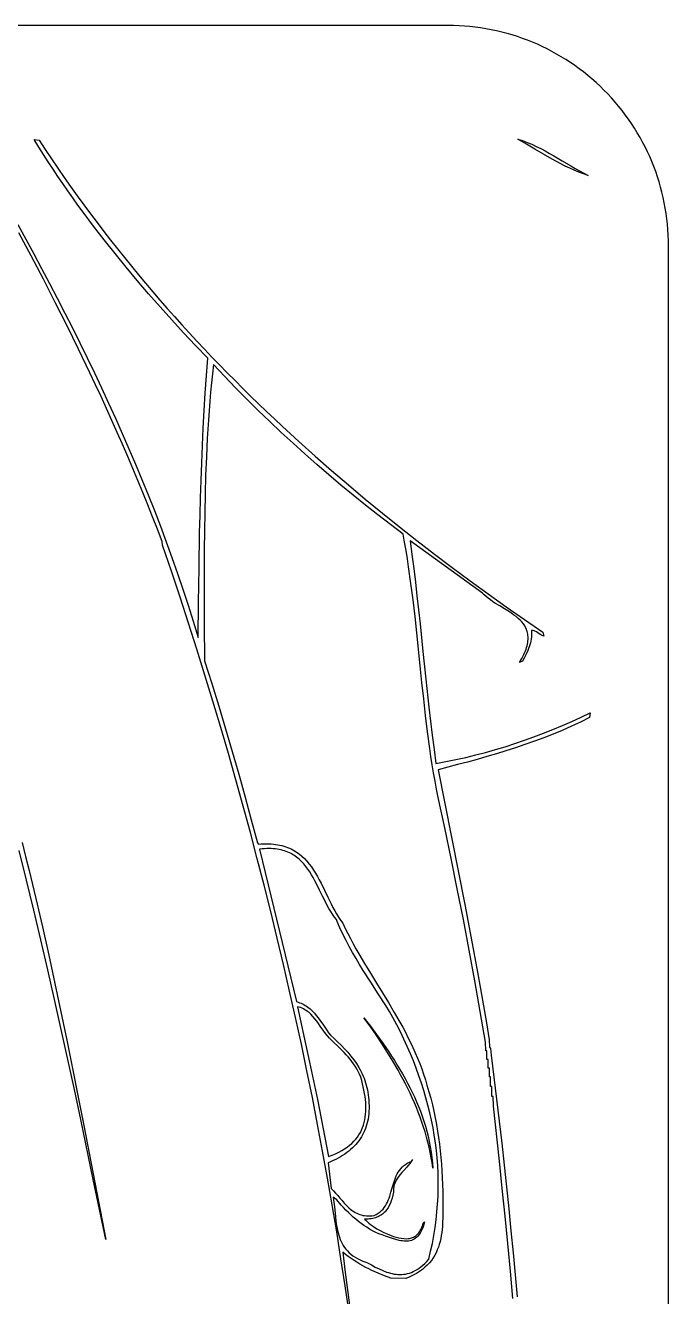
# Model space of a CAD drawing. Header units: metres. Extents: x 0 to 50, y -0.1 to 49.9.
# Drawn here: x 35.42 to 50, y 21.12 to 49.94 of the extents above; entities that cross this region are included whole.
import ezdxf

# ---------------------------------------------------------------- set-up
doc = ezdxf.new("R2010")
doc.units = ezdxf.units.M

msp = doc.modelspace()

# ---------------------------------------------------------------- linework, layer by layer
for points in [[(50, 4.937266), (50, 44.937266), (50, 44.937266), (49.99846, 45.061419), (49.993855, 45.185202), (49.986206, 45.308564), (49.975533, 45.431455), (49.961859, 45.553822), (49.945205, 45.675615), (49.925591, 45.796782), (49.903039, 45.917273), (49.87757, 46.037035), (49.849205, 46.156018), (49.817966, 46.274171), (49.783874, 46.391442), (49.74695, 46.50778), (49.707215, 46.623133), (49.66469, 46.737452), (49.619398, 46.850683), (49.571358, 46.962777), (49.520592, 47.073682), (49.467121, 47.183346), (49.410967, 47.291718), (49.352151, 47.398748), (49.290694, 47.504384), (49.226617, 47.608575), (49.159941, 47.711269), (49.090688, 47.812415), (49.018879, 47.911962), (48.944535, 48.00986), (48.867677, 48.106055), (48.788327, 48.200499), (48.706506, 48.293138), (48.622234, 48.383922), (48.535534, 48.4728), (48.535534, 48.4728), (48.446656, 48.5595), (48.355872, 48.643772), (48.263232, 48.725593), (48.168789, 48.804944), (48.072593, 48.881801), (47.974696, 48.956145), (47.875149, 49.027954), (47.774003, 49.097207), (47.671308, 49.163883), (47.567118, 49.22796), (47.461482, 49.289417), (47.354452, 49.348234), (47.24608, 49.404387), (47.136415, 49.457858), (47.025511, 49.508624), (46.913417, 49.556664), (46.800186, 49.601957), (46.685867, 49.644481), (46.570514, 49.684216), (46.454176, 49.72114), (46.336905, 49.755232), (46.218752, 49.786471), (46.099769, 49.814836), (45.980007, 49.840305), (45.859516, 49.862857), (45.738349, 49.882471), (45.616556, 49.899125), (45.494189, 49.912799), (45.371298, 49.923472), (45.247936, 49.931121), (45.124153, 49.935726), (45, 49.937266), (5, 49.937266)], [(35.240749, 45.42149), (35.423216, 45.089504), (35.604021, 44.756737), (35.783079, 44.423149), (35.960304, 44.088697), (36.13561, 43.75334), (36.308911, 43.417037), (36.480122, 43.079745), (36.649155, 42.741424), (36.815926, 42.402031), (36.980347, 42.061525), (37.142334, 41.719865), (37.3018, 41.377009), (37.458659, 41.032915), (37.612825, 40.687541), (37.764213, 40.340847), (37.912736, 39.99279), (38.058308, 39.64333), (38.200844, 39.292423), (38.340256, 38.94003), (38.476461, 38.586108), (38.60937, 38.230615), (38.738899, 37.87351), (38.864962, 37.514752), (38.987472, 37.154299), (39.106343, 36.792109), (39.22149, 36.42814), (39.332827, 36.062352), (39.332827, 36.062352), (39.341656, 36.853147), (39.352545, 37.644246), (39.367073, 38.435574), (39.376196, 38.831299), (39.386821, 39.227053), (39.399147, 39.622826), (39.41337, 40.018607), (39.429689, 40.414389), (39.4483, 40.810161), (39.469403, 41.205913), (39.493193, 41.601636), (39.519869, 41.997321), (39.549628, 42.392958), (39.549628, 42.392958), (39.275448, 42.679974), (39.004233, 42.969429), (38.73615, 43.261448), (38.471367, 43.556158), (38.21005, 43.853686), (37.952366, 44.154158), (37.698483, 44.457699), (37.448568, 44.764438), (37.202787, 45.0745), (36.961309, 45.388011), (36.724299, 45.705098), (36.607523, 45.865022), (36.491926, 46.025887), (36.37753, 46.187709), (36.264356, 46.350505), (36.152425, 46.514289), (36.041757, 46.679078), (35.932374, 46.844887), (35.824295, 47.011733), (35.717543, 47.17963), (35.612138, 47.348596), (35.725105, 47.334597), (35.725105, 47.334597), (35.865598, 47.121083), (36.007542, 46.909073), (36.150926, 46.698555), (36.295738, 46.489517), (36.441966, 46.281946), (36.589597, 46.075829), (36.738621, 45.871154), (36.889026, 45.667908), (37.040798, 45.46608), (37.193927, 45.265656), (37.348401, 45.066624), (37.504207, 44.868972), (37.661334, 44.672687), (37.81977, 44.477757), (37.979503, 44.284168), (38.140521, 44.09191), (38.302812, 43.900969), (38.466365, 43.711332), (38.631167, 43.522988), (38.797206, 43.335924), (38.964472, 43.150127), (39.132951, 42.965585), (39.302632, 42.782286), (39.473503, 42.600216), (39.645552, 42.419364), (39.818767, 42.239717), (39.993137, 42.061262), (40.168649, 41.883987), (40.345291, 41.70788), (40.523053, 41.532929), (40.701921, 41.359119), (40.881884, 41.18644), (41.062929, 41.014879), (41.245046, 40.844423), (41.428223, 40.675059), (41.612446, 40.506776), (41.983988, 40.173401), (42.359576, 39.844197), (42.739115, 39.519065), (43.122511, 39.197905), (43.509668, 38.880616), (43.900492, 38.5671), (44.294886, 38.257257), (44.692756, 37.950987), (45.094007, 37.648189), (45.498543, 37.348764), (45.90627, 37.052613), (46.317093, 36.759636), (46.730915, 36.469733), (47.147643, 36.182803), (47.172162, 36.09235), (47.172162, 36.09235), (47.152897, 36.097384), (47.134562, 36.104419), (47.11701, 36.113106), (47.10009, 36.123098), (47.067551, 36.145609), (47.035752, 36.169172), (47.003499, 36.191008), (46.986829, 36.20041), (46.969599, 36.208338), (46.951658, 36.214444), (46.932857, 36.218382), (46.913048, 36.219804), (46.892081, 36.218361), (46.892081, 36.218361), (46.893658, 36.168722), (46.892702, 36.120292), (46.889343, 36.072997), (46.883711, 36.026765), (46.875937, 35.981524), (46.866151, 35.937201), (46.854483, 35.893723), (46.841062, 35.851018), (46.82602, 35.809012), (46.809487, 35.767634), (46.772465, 35.686468), (46.731039, 35.606939), (46.68625, 35.528465), (46.616233, 35.493789), (46.616233, 35.493789), (46.671026, 35.587145), (46.694812, 35.631861), (46.716263, 35.675308), (46.735434, 35.717515), (46.752379, 35.758511), (46.767151, 35.798327), (46.779805, 35.83699), (46.790396, 35.874531), (46.798976, 35.910979), (46.805602, 35.946363), (46.810326, 35.980713), (46.813203, 36.014057), (46.814287, 36.046425), (46.813632, 36.077847), (46.811293, 36.108351), (46.807324, 36.137968), (46.801778, 36.166725), (46.794711, 36.194654), (46.786175, 36.221782), (46.776226, 36.24814), (46.764918, 36.273757), (46.738439, 36.322883), (46.707173, 36.369396), (46.671553, 36.41353), (46.632013, 36.455519), (46.588985, 36.495599), (46.542904, 36.534003), (46.494202, 36.570967), (46.443314, 36.606724), (46.390672, 36.64151), (46.281862, 36.709105), (46.171242, 36.775629), (46.062277, 36.842957), (46.009499, 36.877509), (45.958436, 36.912967), (45.90952, 36.949564), (45.863186, 36.987535), (45.819867, 37.027114), (45.779996, 37.068537), (44.137647, 38.25146), (44.137647, 38.25146), (44.180194, 37.939866), (44.22039, 37.627823), (44.258571, 37.315319), (44.295072, 37.002341), (44.364373, 36.374917), (44.430974, 35.745454), (44.497554, 35.113855), (44.566792, 34.480023), (44.603247, 34.162239), (44.64137, 33.84386), (44.681499, 33.524874), (44.723968, 33.205269), (44.723968, 33.205269), (44.951914, 33.247601), (45.178604, 33.294035), (45.404045, 33.344538), (45.628242, 33.39908), (45.851202, 33.457631), (46.072933, 33.520159), (46.293442, 33.586633), (46.512734, 33.657023), (46.730817, 33.731298), (46.947698, 33.809427), (47.163383, 33.891379), (47.377879, 33.977124), (47.591193, 34.066629), (47.803332, 34.159866), (48.014302, 34.256802), (48.224111, 34.357407), (48.210215, 34.245786), (48.210215, 34.245786), (48.004805, 34.144426), (47.797904, 34.04818), (47.589562, 33.956738), (47.379829, 33.869788), (47.168755, 33.78702), (46.95639, 33.708122), (46.742785, 33.632784), (46.527989, 33.560694), (46.312052, 33.491541), (46.095024, 33.425015), (45.876955, 33.360805), (45.657895, 33.298599), (45.437895, 33.238087), (45.217004, 33.178957), (44.77275, 33.063601), (44.77275, 33.063601), (45.07736, 31.53789), (45.229413, 30.774103), (45.379527, 30.009488), (45.526369, 29.243891), (45.66861, 28.477157), (45.73759, 28.093315), (45.80492, 27.709131), (45.870435, 27.324586), (45.933968, 26.939659), (45.937059, 26.772911), (45.964946, 26.745024), (45.975628, 26.591323), (45.975628, 26.591323), (46.038964, 26.093312), (46.100218, 25.595433), (46.159438, 25.097668), (46.21667, 24.6), (46.271963, 24.10241), (46.325364, 23.604881), (46.37692, 23.107395), (46.426679, 22.609934), (46.474688, 22.112481), (46.520994, 21.615018), (46.565646, 21.117527)], [(46.58253, 47.362171), (46.58253, 47.362171), (46.690044, 47.32667), (46.795407, 47.286713), (46.898857, 47.242793), (47.000632, 47.195405), (47.100971, 47.145041), (47.200112, 47.092196), (47.298292, 47.037362), (47.395752, 46.981034), (47.589459, 46.865867), (47.783139, 46.750645), (47.880564, 46.694246), (47.978698, 46.639315), (48.077778, 46.586344), (48.178043, 46.535826), (48.178043, 46.535826), (48.070885, 46.572066), (47.965337, 46.611639), (47.861266, 46.654272), (47.75854, 46.69969), (47.657026, 46.74762), (47.556592, 46.797786), (47.457106, 46.849916), (47.358435, 46.903735), (47.163009, 47.015341), (46.969256, 47.130411), (46.776116, 47.246752), (46.58253, 47.362171)], [(42.75489, 20.751546), (42.665458, 21.364743), (42.571799, 21.976954), (42.473937, 22.588183), (42.371893, 23.198437), (42.265689, 23.807719), (42.155347, 24.416036), (42.040891, 25.023392), (41.922341, 25.629793), (41.799721, 26.235244), (41.673051, 26.83975), (41.542356, 27.443316), (41.407656, 28.045948), (41.268974, 28.64765), (41.126331, 29.248428), (40.979752, 29.848287), (40.829256, 30.447232), (40.674867, 31.045268), (40.516608, 31.642401), (40.354499, 32.238636), (40.188563, 32.833978), (40.018822, 33.428432), (39.8453, 34.022003), (39.668017, 34.614697), (39.486996, 35.206519), (39.302259, 35.797473), (39.113828, 36.387566), (38.921726, 36.976802), (38.725974, 37.565186), (38.526596, 38.152724), (38.513893, 38.238823), (38.513893, 38.238823), (38.407713, 38.516984), (38.299784, 38.794276), (38.190139, 39.070719), (38.078809, 39.346328), (37.965825, 39.621122), (37.85122, 39.895118), (37.735025, 40.168333), (37.617272, 40.440785), (37.497992, 40.712491), (37.377216, 40.983469), (37.254977, 41.253736), (37.131306, 41.523309), (37.006234, 41.792206), (36.879793, 42.060445), (36.622932, 42.595016), (36.360975, 43.127161), (36.094175, 43.65702), (35.822784, 44.184732), (35.547055, 44.710437), (35.267241, 45.234274)], [(46.471815, 21.074241), (46.414457, 21.697707), (46.354743, 22.320971), (46.292906, 22.944054), (46.229175, 23.566976), (46.163783, 24.189758), (46.028937, 25.434985), (46.020721, 25.657418), (45.992834, 25.657418), (45.992834, 25.880516), (45.964946, 25.880516), (45.964946, 26.103615), (45.937059, 26.103615), (45.937059, 26.298826), (45.909171, 26.298826), (45.909171, 26.494038), (45.881284, 26.494038), (45.881284, 26.689249), (45.853396, 26.689249), (45.848091, 26.88611), (45.848091, 26.88611), (45.730082, 27.583447), (45.607022, 28.279599), (45.479133, 28.974639), (45.346641, 29.66864), (45.20977, 30.361674), (45.068743, 31.053813), (44.923786, 31.745131), (44.775122, 32.435699), (44.775122, 32.435699), (44.738695, 32.620583), (44.704368, 32.805744), (44.672004, 32.991167), (44.641469, 33.176833), (44.612627, 33.362727), (44.585344, 33.548831), (44.53491, 33.9216), (44.489085, 34.295006), (44.446789, 34.668912), (44.406938, 35.043184), (44.368451, 35.417685), (44.291242, 36.166831), (44.250355, 36.541204), (44.206506, 36.915264), (44.15861, 37.288874), (44.105588, 37.661898), (44.076815, 37.848149), (44.046356, 38.034202), (44.014073, 38.220041), (43.979833, 38.405648), (43.979833, 38.405648), (43.692543, 38.621682), (43.407763, 38.84077), (43.125485, 39.062951), (42.845698, 39.288266), (42.568392, 39.516755), (42.293557, 39.748457), (42.021185, 39.983412), (41.751264, 40.22166), (41.483785, 40.463241), (41.218739, 40.708195), (40.956115, 40.956561), (40.695904, 41.20838), (40.438096, 41.463692), (40.182681, 41.722535), (39.92965, 41.98495), (39.678992, 42.250978), (39.678992, 42.250978), (39.656485, 42.041578), (39.635599, 41.832113), (39.616277, 41.622585), (39.598459, 41.412998), (39.567108, 40.993656), (39.541079, 40.574109), (39.519907, 40.154378), (39.503127, 39.734485), (39.490273, 39.314452), (39.480879, 38.894302), (39.474481, 38.474056), (39.470612, 38.053735), (39.468807, 37.633363), (39.4686, 37.21296), (39.471121, 36.372151), (39.474449, 35.531485), (39.474449, 35.531485), (39.640037, 35.020188), (39.800555, 34.507424), (39.956323, 33.993306), (40.107663, 33.477949), (40.254896, 32.961469), (40.398344, 32.443979), (40.538327, 31.925595), (40.675166, 31.40643), (40.697822, 31.378004), (40.697822, 31.378004), (40.758956, 31.382643), (40.818273, 31.385381), (40.875812, 31.386259), (40.931614, 31.38532), (40.985718, 31.382604), (41.038166, 31.378154), (41.088995, 31.372011), (41.138247, 31.364218), (41.185962, 31.354816), (41.232179, 31.343846), (41.276939, 31.331351), (41.320281, 31.317373), (41.362245, 31.301953), (41.402872, 31.285133), (41.442202, 31.266954), (41.480273, 31.247459), (41.517127, 31.22669), (41.552804, 31.204687), (41.587343, 31.181494), (41.620784, 31.157151), (41.684532, 31.105185), (41.74437, 31.049122), (41.800617, 30.989298), (41.853592, 30.926047), (41.903615, 30.859702), (41.951007, 30.790599), (41.996088, 30.719071), (42.039176, 30.645453), (42.080592, 30.570079), (42.120656, 30.493283), (42.198006, 30.336763), (42.273785, 30.178568), (42.350552, 30.02137), (42.390105, 29.943982), (42.430865, 29.867846), (42.473152, 29.793296), (42.517284, 29.720668), (42.563583, 29.650294), (42.612367, 29.58251), (42.612367, 29.58251), (42.668319, 29.465293), (42.726239, 29.349164), (42.785954, 29.234032), (42.847292, 29.119803), (42.910079, 29.006384), (42.974144, 28.893682), (43.105414, 28.670055), (43.239719, 28.448177), (43.375676, 28.227303), (43.511904, 28.006687), (43.647019, 27.785583), (43.779641, 27.563247), (43.908386, 27.338933), (43.970873, 27.225802), (44.031872, 27.111896), (44.091212, 26.997123), (44.148718, 26.88139), (44.204218, 26.764603), (44.25754, 26.64667), (44.30851, 26.527496), (44.356956, 26.40699), (44.402706, 26.285057), (44.445585, 26.161605), (44.485422, 26.036541), (44.522043, 25.90977), (44.522043, 25.90977), (44.566636, 25.763144), (44.60766, 25.615985), (44.645244, 25.468313), (44.679515, 25.320147), (44.710599, 25.171508), (44.738625, 25.022414), (44.76372, 24.872886), (44.78601, 24.722943), (44.805623, 24.572604), (44.822686, 24.421889), (44.837327, 24.270818), (44.849673, 24.119411), (44.859852, 23.967686), (44.867989, 23.815664), (44.874213, 23.663363), (44.878651, 23.510805), (44.878651, 23.510805), (44.879001, 23.36459), (44.880674, 23.217843), (44.881886, 23.071318), (44.880852, 22.925766), (44.875786, 22.781939), (44.871184, 22.710908), (44.864905, 22.64059), (44.856725, 22.57108), (44.846422, 22.502472), (44.833772, 22.434859), (44.818553, 22.368336), (44.800541, 22.302997), (44.779513, 22.238936), (44.755246, 22.176246), (44.727516, 22.115023), (44.696102, 22.055359), (44.660779, 21.997349), (44.621325, 21.941088), (44.577515, 21.886668), (44.529129, 21.834184), (44.475941, 21.783731), (44.417729, 21.735402), (44.35427, 21.689291), (44.285341, 21.645492), (44.210718, 21.6041), (44.130179, 21.565208), (44.043501, 21.528911), (43.702691, 21.537948), (43.702691, 21.537948), (43.55751, 21.592844), (43.414648, 21.651378), (43.274181, 21.71443), (43.204868, 21.747927), (43.136181, 21.782883), (43.06813, 21.81941), (43.000723, 21.857617), (42.93397, 21.897616), (42.867881, 21.939515), (42.802464, 21.983425), (42.737728, 22.029456), (42.673684, 22.077719), (42.61034, 22.128323), (42.61034, 22.128323), (42.657898, 21.727921), (42.708879, 21.326962), (42.814752, 20.523121)], [(35.339016, 31.416841), (35.419654, 31.098417), (35.498795, 30.779643), (35.652842, 30.141101), (35.801663, 29.501334), (35.945767, 28.860459), (36.085664, 28.218595), (36.221859, 27.575859), (36.354863, 26.93237), (36.485183, 26.288245), (36.613327, 25.643602), (36.739803, 24.99856), (36.989787, 23.707747), (37.239199, 22.416751), (37.239199, 22.416751), (36.956067, 23.777253), (36.670414, 25.13717), (36.525687, 25.816686), (36.379184, 26.495786), (36.230524, 27.174382), (36.079323, 27.852383), (35.925201, 28.5297), (35.767775, 29.206243), (35.606664, 29.881923), (35.441485, 30.556649), (35.271856, 31.230332)], [(40.72551, 31.263792), (41.562855, 27.805871), (41.562855, 27.805871), (41.599407, 27.795229), (41.634544, 27.783103), (41.668329, 27.769558), (41.700821, 27.754658), (41.732082, 27.738467), (41.762173, 27.721049), (41.791154, 27.70247), (41.819086, 27.682793), (41.872048, 27.640403), (41.921547, 27.594395), (41.968069, 27.545283), (42.012103, 27.493583), (42.054134, 27.43981), (42.094651, 27.384477), (42.173091, 27.271196), (42.251319, 27.157858), (42.291573, 27.102455), (42.333235, 27.048583), (42.333235, 27.048583), (42.415704, 26.972751), (42.496495, 26.895957), (42.57516, 26.817945), (42.651252, 26.738459), (42.724322, 26.657244), (42.793922, 26.574043), (42.859603, 26.488602), (42.920917, 26.400664), (42.977416, 26.309974), (43.00372, 26.263518), (43.028651, 26.216277), (43.052155, 26.168221), (43.074175, 26.119317), (43.094654, 26.069533), (43.113538, 26.018837), (43.130769, 25.967198), (43.146292, 25.914583), (43.160051, 25.860961), (43.17199, 25.806299), (43.182052, 25.750566), (43.190182, 25.693729), (43.196323, 25.635757), (43.200421, 25.576618), (43.200421, 25.576618), (43.205181, 25.510439), (43.2076, 25.445777), (43.207695, 25.38262), (43.205484, 25.320956), (43.200984, 25.260773), (43.194213, 25.20206), (43.185188, 25.144804), (43.173926, 25.088994), (43.160445, 25.034617), (43.144762, 24.981661), (43.126896, 24.930116), (43.106862, 24.879968), (43.084679, 24.831205), (43.060364, 24.783817), (43.033934, 24.73779), (43.005408, 24.693113), (42.974801, 24.649775), (42.942133, 24.607762), (42.907419, 24.567063), (42.870679, 24.527667), (42.831928, 24.48956), (42.791185, 24.452732), (42.748467, 24.41717), (42.703791, 24.382863), (42.657175, 24.349798), (42.608636, 24.317963), (42.558192, 24.287347), (42.50586, 24.257938), (42.451658, 24.229723), (42.395602, 24.202691), (42.337711, 24.17683), (42.278002, 24.152128), (42.346514, 23.570983), (42.346514, 23.570983), (42.399344, 23.520678), (42.450196, 23.467085), (42.499729, 23.411256), (42.548607, 23.354242), (42.59749, 23.297095), (42.64704, 23.240865), (42.697917, 23.186605), (42.750784, 23.135366), (42.806301, 23.088199), (42.83526, 23.066472), (42.86513, 23.046157), (42.895993, 23.027385), (42.927932, 23.010289), (42.961029, 22.994999), (42.995368, 22.981648), (43.031031, 22.970366), (43.0681, 22.961285), (43.106659, 22.954536), (43.146789, 22.950251), (43.188574, 22.948562), (43.232097, 22.949599), (43.277439, 22.953494), (43.324684, 22.960379), (43.324684, 22.960379), (43.373155, 22.983433), (43.417112, 23.009576), (43.456865, 23.038599), (43.492724, 23.070292), (43.525, 23.104446), (43.554004, 23.140849), (43.580046, 23.179293), (43.603437, 23.219568), (43.624489, 23.261464), (43.64351, 23.30477), (43.660813, 23.349278), (43.676707, 23.394777), (43.705513, 23.487911), (43.732414, 23.582492), (43.759895, 23.676842), (43.790441, 23.769283), (43.80764, 23.814263), (43.826537, 23.858136), (43.847443, 23.900693), (43.870669, 23.941723), (43.896524, 23.981017), (43.925321, 24.018365), (43.957369, 24.053557), (43.992979, 24.086383), (44.032462, 24.116634), (44.076129, 24.1441), (44.124289, 24.16857), (44.177255, 24.189835), (44.196681, 24.224943), (44.196681, 24.224943), (44.166499, 24.180308), (44.133476, 24.137231), (44.098303, 24.09533), (44.061673, 24.054224), (43.986812, 23.972872), (43.949964, 23.931864), (43.914428, 23.890125), (43.880896, 23.847274), (43.85006, 23.802931), (43.822613, 23.756714), (43.799246, 23.708241), (43.780651, 23.657132), (43.77336, 23.630469), (43.767522, 23.603005), (43.763223, 23.57469), (43.760549, 23.545478), (43.759588, 23.515321), (43.760426, 23.484171), (43.760426, 23.484171), (43.747212, 23.418051), (43.731568, 23.354553), (43.713227, 23.293917), (43.691921, 23.236386), (43.667382, 23.182203), (43.639343, 23.13161), (43.607538, 23.084849), (43.571697, 23.042161), (43.55218, 23.022421), (43.531555, 23.00379), (43.509787, 22.986299), (43.486843, 22.969978), (43.46269, 22.954856), (43.437294, 22.940966), (43.410622, 22.928336), (43.382641, 22.916997), (43.353316, 22.906979), (43.322616, 22.898313), (43.290505, 22.891028), (43.256951, 22.885156), (43.221921, 22.880726), (43.18538, 22.877769), (43.147296, 22.876315), (43.107635, 22.876394), (43.107635, 22.876394), (43.139227, 22.844653), (43.171748, 22.814284), (43.205167, 22.785236), (43.23945, 22.757462), (43.310478, 22.705536), (43.38457, 22.658113), (43.461466, 22.614802), (43.540903, 22.575209), (43.622619, 22.538942), (43.706353, 22.505609), (43.706353, 22.505609), (43.766293, 22.484982), (43.825258, 22.466916), (43.883048, 22.451944), (43.939468, 22.4406), (43.994319, 22.433416), (44.047404, 22.430926), (44.098525, 22.433663), (44.123287, 22.437158), (44.147483, 22.44216), (44.17109, 22.448735), (44.194083, 22.45695), (44.216436, 22.466871), (44.238125, 22.478566), (44.259125, 22.4921), (44.279412, 22.507541), (44.298961, 22.524955), (44.317746, 22.544409), (44.335745, 22.565969), (44.352931, 22.589702), (44.369279, 22.615674), (44.384767, 22.643953), (44.399368, 22.674605), (44.413057, 22.707696), (44.425811, 22.743294), (44.437604, 22.781464), (44.468113, 22.817624), (44.468113, 22.817624), (44.451304, 22.755442), (44.432842, 22.698869), (44.41279, 22.64769), (44.391215, 22.601688), (44.368179, 22.56065), (44.343748, 22.524361), (44.317987, 22.492605), (44.29096, 22.465168), (44.262732, 22.441834), (44.233367, 22.42239), (44.202929, 22.406619), (44.171485, 22.394308), (44.139098, 22.38524), (44.105832, 22.379202), (44.071753, 22.375978), (44.036926, 22.375353), (44.001414, 22.377113), (43.965282, 22.381042), (43.928595, 22.386926), (43.891418, 22.394549), (43.815851, 22.414155), (43.739098, 22.438141), (43.584102, 22.492375), (43.506892, 22.519185), (43.430565, 22.543496), (43.430565, 22.543496), (43.359047, 22.576474), (43.289523, 22.611991), (43.221903, 22.649929), (43.156099, 22.690174), (43.092021, 22.73261), (43.029582, 22.77712), (42.968691, 22.82359), (42.90926, 22.871903), (42.8512, 22.921943), (42.794423, 22.973594), (42.738839, 23.026742), (42.684359, 23.081269), (42.630894, 23.13706), (42.578357, 23.194), (42.475705, 23.310861), (42.393844, 23.371048), (42.393844, 23.371048), (42.409611, 23.263977), (42.422276, 23.155409), (42.444468, 22.936801), (42.457079, 22.828271), (42.472759, 22.721263), (42.482231, 22.668567), (42.493048, 22.616534), (42.505404, 22.56526), (42.51949, 22.514839), (42.535501, 22.465364), (42.553628, 22.416931), (42.574065, 22.369634), (42.597004, 22.323567), (42.622638, 22.278825), (42.65116, 22.235501), (42.682763, 22.193691), (42.71764, 22.153489), (42.755983, 22.114989), (42.797986, 22.078286), (42.843841, 22.043473), (42.89374, 22.010646), (42.947878, 21.979899), (43.006446, 21.951326), (43.069637, 21.925021), (43.137645, 21.901079), (43.176497, 21.885282), (43.176497, 21.885282), (43.26235, 21.83649), (43.348166, 21.790233), (43.433974, 21.747508), (43.519803, 21.70931), (43.605679, 21.676636), (43.648644, 21.662682), (43.691631, 21.650482), (43.734644, 21.640162), (43.777687, 21.631845), (43.820763, 21.625656), (43.863875, 21.621721), (43.907027, 21.620162), (43.950223, 21.621105), (43.993465, 21.624674), (44.036759, 21.630995), (44.080106, 21.64019), (44.123511, 21.652386), (44.166976, 21.667706), (44.210506, 21.686275), (44.254105, 21.708217), (44.297774, 21.733658), (44.341519, 21.762721), (44.385342, 21.795531), (44.429248, 21.832212), (44.473238, 21.87289), (44.517318, 21.917689), (44.56149, 21.966733), (44.56149, 21.966733), (44.604897, 22.14699), (44.643313, 22.326604), (44.676792, 22.505581), (44.70539, 22.683929), (44.729164, 22.861653), (44.748169, 23.038759), (44.762461, 23.215254), (44.772096, 23.391143), (44.777128, 23.566434), (44.777615, 23.741132), (44.773612, 23.915243), (44.765174, 24.088775), (44.752357, 24.261732), (44.735217, 24.434122), (44.71381, 24.605951), (44.688192, 24.777224), (44.658418, 24.947949), (44.624543, 25.118131), (44.586625, 25.287776), (44.544718, 25.456892), (44.498878, 25.625483), (44.449161, 25.793557), (44.395622, 25.96112), (44.338319, 26.128177), (44.277305, 26.294736), (44.212637, 26.460802), (44.144371, 26.626381), (44.072562, 26.791481), (43.997266, 26.956106), (43.918539, 27.120264), (43.836437, 27.283961), (43.751015, 27.447203), (43.751015, 27.447203), (43.668623, 27.581724), (43.584992, 27.715426), (43.415447, 27.981232), (43.245249, 28.246341), (43.077262, 28.512477), (42.994994, 28.646468), (42.914353, 28.781362), (42.835699, 28.917373), (42.75939, 29.054717), (42.685783, 29.193609), (42.615238, 29.334264), (42.548112, 29.476898), (42.484763, 29.621726), (42.470378, 29.665738), (42.470378, 29.665738), (42.424129, 29.724619), (42.380416, 29.786208), (42.338931, 29.850177), (42.299367, 29.916197), (42.261417, 29.983941), (42.224776, 30.053079), (42.154187, 30.194225), (42.085145, 30.337007), (42.015195, 30.478795), (41.979112, 30.548495), (41.941881, 30.616961), (41.903195, 30.683865), (41.862747, 30.748878), (41.82023, 30.811671), (41.775338, 30.871916), (41.727763, 30.929284), (41.677198, 30.983447), (41.623337, 31.034076), (41.565872, 31.080842), (41.504497, 31.123418), (41.472248, 31.143031), (41.438905, 31.161474), (41.404432, 31.178704), (41.368789, 31.194682), (41.331938, 31.209365), (41.293841, 31.222713), (41.254459, 31.234685), (41.213755, 31.245239), (41.171689, 31.254335), (41.128224, 31.261931), (41.08332, 31.267987), (41.036941, 31.272461), (40.989046, 31.275313), (40.939599, 31.2765), (40.888559, 31.275983), (40.835891, 31.27372), (40.781553, 31.26967), (40.72551, 31.263792)], [(41.584661, 27.692313), (41.584661, 27.692313), (41.769113, 26.853076), (41.860268, 26.432219), (41.950072, 26.009902), (42.038048, 25.585649), (42.123721, 25.158984), (42.206613, 24.729433), (42.286248, 24.296517), (42.286248, 24.296517), (42.369053, 24.326453), (42.446976, 24.358541), (42.520121, 24.392737), (42.588587, 24.428994), (42.652477, 24.467267), (42.711894, 24.507511), (42.766937, 24.549679), (42.81771, 24.593726), (42.864314, 24.639607), (42.90685, 24.687275), (42.945421, 24.736685), (42.980128, 24.787792), (43.011073, 24.840549), (43.038357, 24.894911), (43.062083, 24.950833), (43.082352, 25.008269), (43.099265, 25.067172), (43.112926, 25.127498), (43.123434, 25.1892), (43.130893, 25.252234), (43.135403, 25.316553), (43.137067, 25.382112), (43.135986, 25.448865), (43.132262, 25.516766), (43.125997, 25.585771), (43.117292, 25.655832), (43.10625, 25.726905), (43.092971, 25.798943), (43.077558, 25.871902), (43.060113, 25.945736), (43.040736, 26.020398), (43.019531, 26.095843), (43.019531, 26.095843), (42.992617, 26.161039), (42.962711, 26.22359), (42.930046, 26.283697), (42.894856, 26.341559), (42.857372, 26.39738), (42.817829, 26.451358), (42.776458, 26.503696), (42.733494, 26.554593), (42.689168, 26.604252), (42.643715, 26.652872), (42.550356, 26.7478), (42.360353, 26.934037), (42.360353, 26.934037), (42.311253, 26.980584), (42.265543, 27.030674), (42.222515, 27.083573), (42.181459, 27.138544), (42.102432, 27.251766), (42.063042, 27.308546), (42.022789, 27.364458), (41.980965, 27.418768), (41.936862, 27.47074), (41.889769, 27.519639), (41.838978, 27.56473), (41.811975, 27.585618), (41.783781, 27.605278), (41.754308, 27.623619), (41.723468, 27.640548), (41.691172, 27.655974), (41.657331, 27.669805), (41.621857, 27.681948), (41.584661, 27.692313)], [(43.092717, 27.442295), (43.092717, 27.442295), (43.238115, 27.251168), (43.380694, 27.058725), (43.519696, 26.86461), (43.654361, 26.668469), (43.719829, 26.569528), (43.783929, 26.469947), (43.846565, 26.369682), (43.907643, 26.268689), (43.967067, 26.166923), (44.024742, 26.064341), (44.080573, 25.960897), (44.134467, 25.856547), (44.186326, 25.751248), (44.236058, 25.644954), (44.283567, 25.537621), (44.328757, 25.429206), (44.371535, 25.319663), (44.411804, 25.208948), (44.449471, 25.097018), (44.484441, 24.983827), (44.516617, 24.869331), (44.545906, 24.753486), (44.572213, 24.636248), (44.595442, 24.517572), (44.615499, 24.397414), (44.632289, 24.275729), (44.645717, 24.152474), (44.655688, 24.027604), (44.655688, 24.027604), (44.638072, 24.148902), (44.617746, 24.268934), (44.59478, 24.387733), (44.569244, 24.505332), (44.541206, 24.621761), (44.510738, 24.737055), (44.477907, 24.851245), (44.442784, 24.964364), (44.405438, 25.076445), (44.365938, 25.187519), (44.324354, 25.29762), (44.280756, 25.406779), (44.235212, 25.51503), (44.187793, 25.622404), (44.138568, 25.728934), (44.087606, 25.834653), (44.034977, 25.939594), (43.98075, 26.043787), (43.924994, 26.147267), (43.86778, 26.250065), (43.749254, 26.453746), (43.625726, 26.655091), (43.497753, 26.854358), (43.36589, 27.051808), (43.230692, 27.247701), (43.092717, 27.442295)]]:
    msp.add_lwpolyline(points)

doc.saveas('drawing.dxf')
